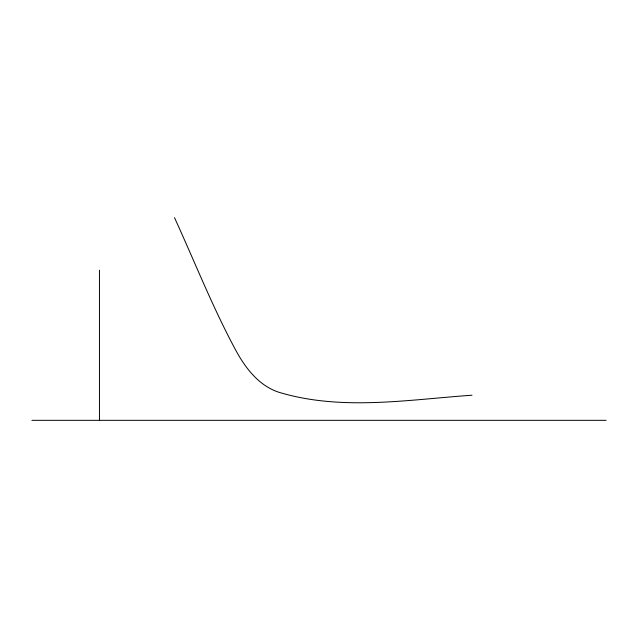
<?xml version="1.0" encoding="UTF-8"?>
<svg xmlns="http://www.w3.org/2000/svg" width="638" height="638" viewBox="0 0 638 638"><rect width="100%" height="100%" fill="white"/><g stroke="black" fill="none" stroke-linecap="round" stroke-linejoin="round"><path stroke-width="0.96" d="M471.984 395.217C408.049 399.667 341.234 411.215 278.615 392.179C258.861 385.583 245.598 368.278 235.988 350.669C212.765 307.66 194.829 262.059 174.509 217.67M31.9 420.33L606.1 420.33M99.456 270.209L99.456 420.33"/></g></svg>
